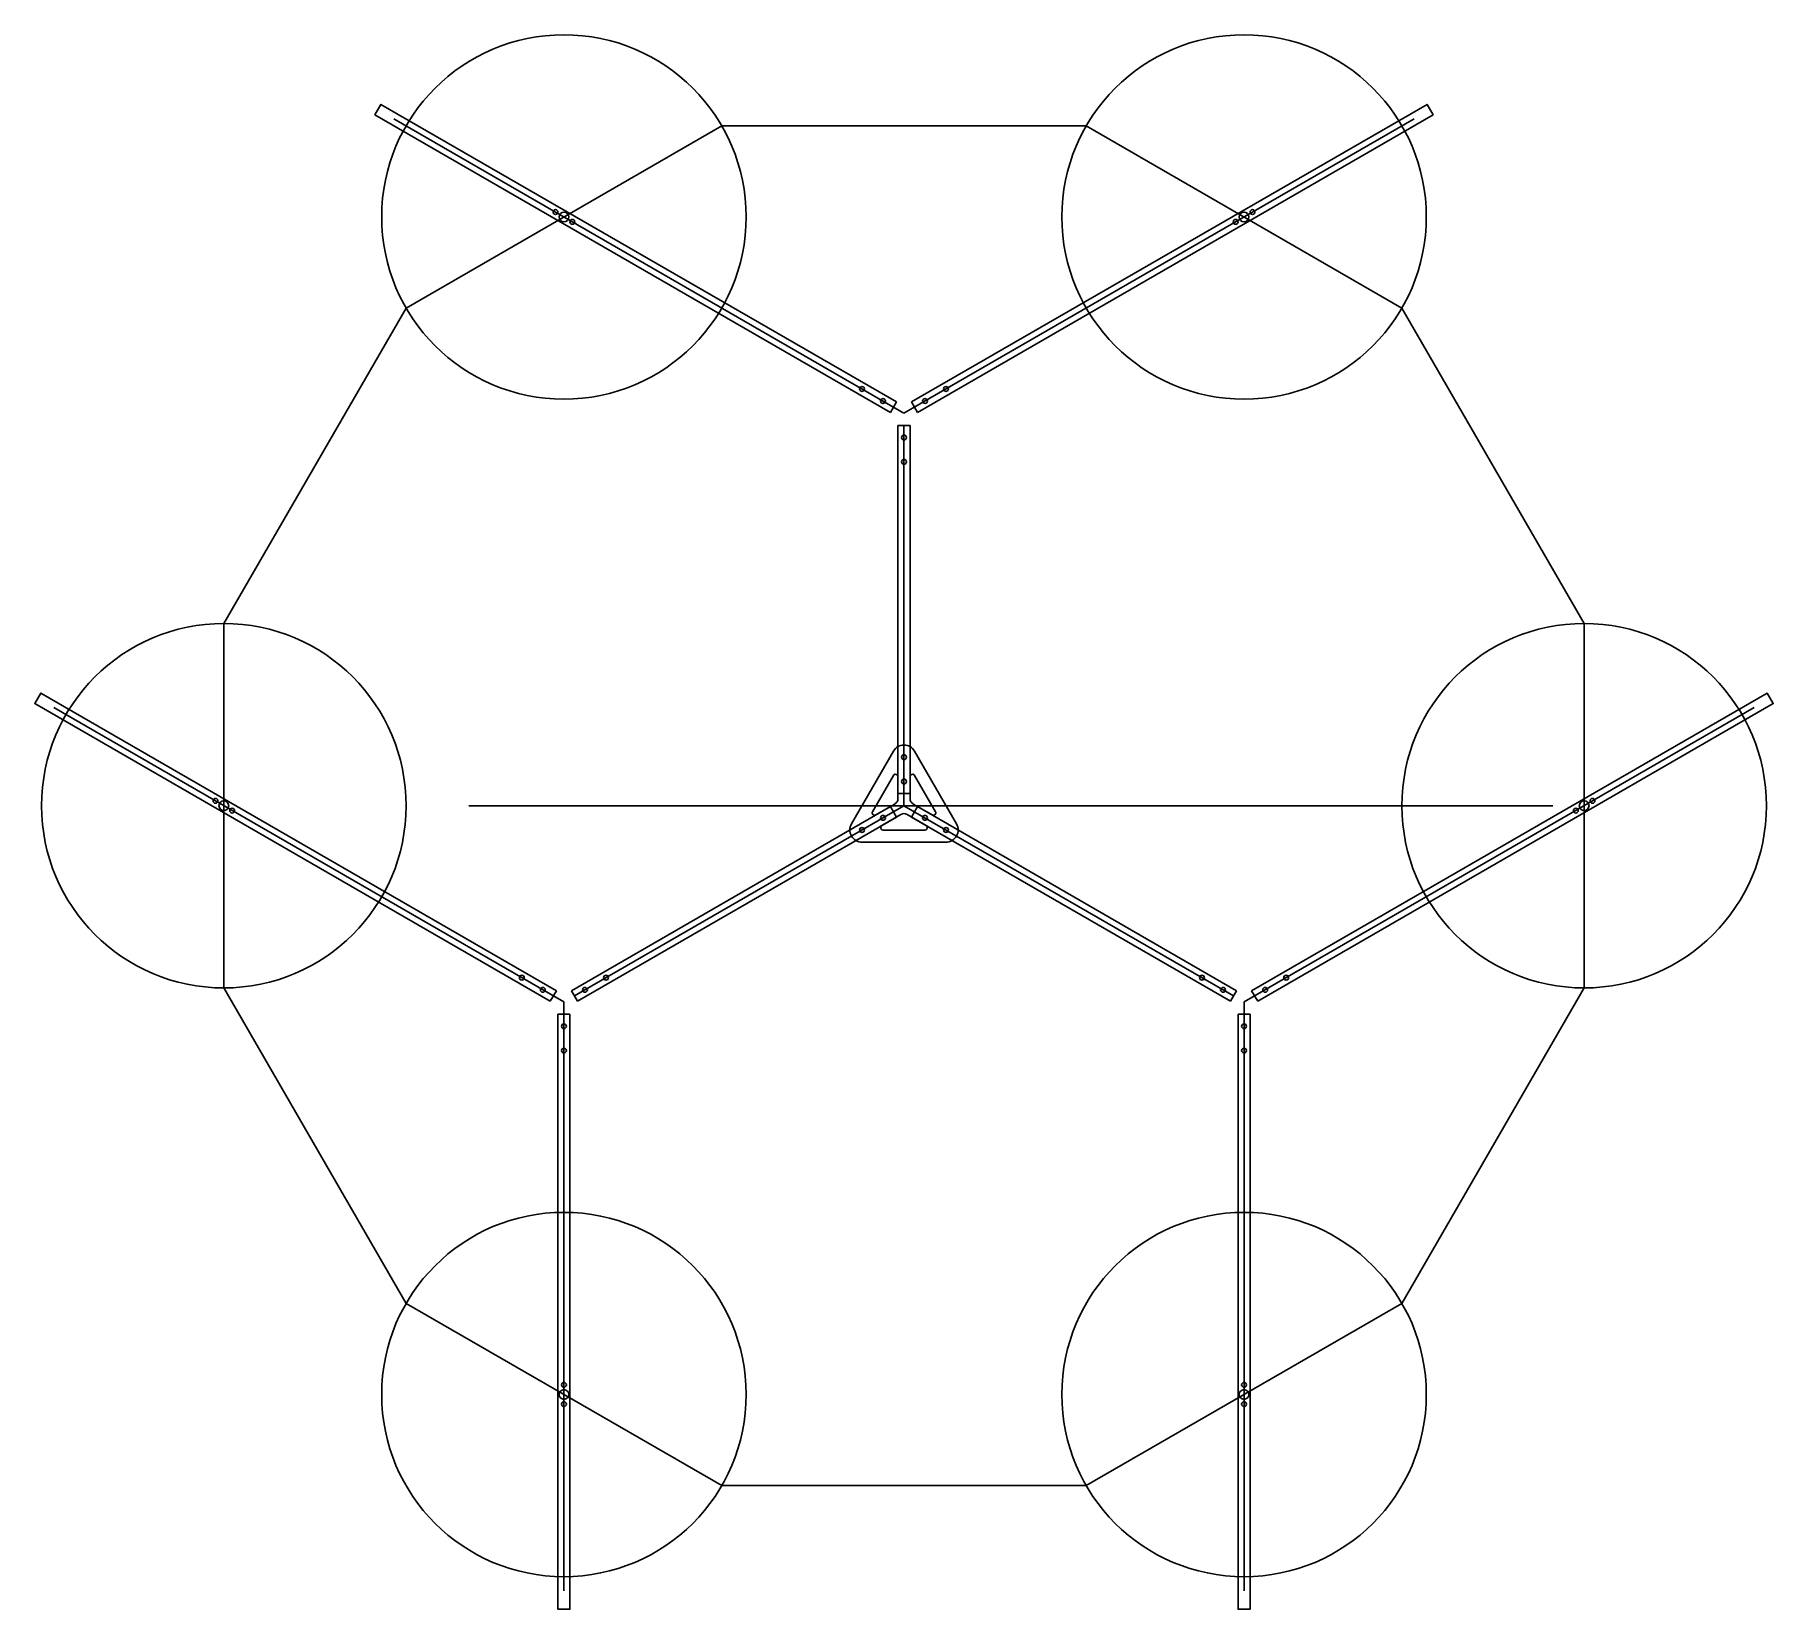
# Model space of a CAD drawing. Header units: inches. Extents: x -72 to 72, y -66 to 63.
import ezdxf

# ---------------------------------------------------------------- set-up
doc = ezdxf.new("R2010")
doc.units = ezdxf.units.IN
doc.header["$MEASUREMENT"] = 0

msp = doc.modelspace()

# ---------------------------------------------------------------- linework, layer by layer
for p, q in [((-41.99, 56.56), (0, 32.32)), ((-15, 55.98), (-40.98, 40.98)), ((15, 55.98), (-15, 55.98)), ((41.99, 56.56), (0, 32.32)), ((40.98, 40.98), (15, 55.98)), ((-40.98, 40.98), (-55.98, 15)), ((55.98, 15), (40.98, 40.98)), ((-1.12, 32.39), (-0.62, 33.25)), ((0.62, 33.25), (1.12, 32.39)), ((0.5, 31.32), (-0.5, 31.32)), ((0, 31.32), (0, 0)), ((-55.98, 15), (-55.98, -15)), ((55.98, -15), (55.98, 15)), ((-69.98, 8.08), (-27.99, -16.16)), ((69.98, 8.08), (27.99, -16.16)), ((-0.87, 4.5), (-4.33, -1.5)), ((4.33, -1.5), (0.87, 4.5)), ((-0.87, 2.49), (-2.59, -0.49)), ((-0.5, 2.39), (-0.5, 0.58)), ((0.5, 2.39), (0.5, 0.58)), ((2.59, -0.49), (0.87, 2.49)), ((-35.81, 0), (53.39, 0)), ((-2.32, -0.76), (-0.75, 0.14)), ((-0.5, 1), (0.5, 1)), ((27.12, -15.66), (0, 0)), ((2.32, -0.76), (0.75, 0.14)), ((-27.12, -15.66), (0, 0)), ((-1.82, -1.63), (-0.25, -0.72)), ((-0.62, -0.93), (-1.12, -0.07)), ((1.82, -1.63), (0.25, -0.72)), ((1.12, -0.07), (0.62, -0.93)), ((-1.72, -2), (1.72, -2)), ((-3.46, -3), (3.46, -3)), ((-55.98, -15), (-40.98, -40.98)), ((-29.11, -16.09), (-28.61, -15.23)), ((-27.37, -15.23), (-26.87, -16.09)), ((26.87, -16.09), (27.37, -15.23)), ((28.61, -15.23), (29.11, -16.09)), ((40.98, -40.98), (55.98, -15)), ((-27.49, -17.16), (-28.49, -17.16)), ((-27.99, -64.64), (-27.99, -16.16)), ((28.49, -17.16), (27.49, -17.16)), ((27.99, -64.64), (27.99, -16.16)), ((-40.98, -40.98), (-15, -55.98)), ((15, -55.98), (40.98, -40.98)), ((-15, -55.98), (15, -55.98))]:
    msp.add_line(p, q)
for points in [[(-0.62, 33.25), (-43.05, 57.75), (-43.55, 56.89), (-1.12, 32.39)], [(1.12, 32.39), (43.55, 56.89), (43.05, 57.75), (0.62, 33.25)], [(-0.5, 31.32), (-0.5, 3.13)], [(-0.5, 31.32), (-0.5, 1)], [(0.5, 1), (0.5, 31.32)], [(0.5, 1), (0.5, 31.32)], [(-28.61, -15.23), (-71.04, 9.27), (-71.54, 8.41), (-29.11, -16.09)], [(29.11, -16.09), (71.54, 8.41), (71.04, 9.27), (28.61, -15.23)], [(-0.5, 2.39), (-0.5, 1)], [(-1.12, -0.07), (-27.37, -15.23)], [(-26.87, -16.09), (-0.62, -0.93)], [(0.62, -0.93), (26.87, -16.09)], [(27.37, -15.23), (1.12, -0.07)], [(-28.49, -17.16), (-28.49, -66.16), (-27.49, -66.16), (-27.49, -17.16)], [(27.49, -17.16), (27.49, -66.16), (28.49, -66.16), (28.49, -17.16)]]:
    msp.add_lwpolyline(points)
for centre, radius in [((-27.99, 48.48), 15), ((27.99, 48.48), 15), ((-28.68, 48.88), 0.2), ((-27.99, 48.48), 0.4), ((27.99, 48.48), 0.4), ((28.68, 48.88), 0.2), ((-27.3, 48.08), 0.2), ((27.3, 48.08), 0.2), ((-3.46, 34.32), 0.2), ((3.46, 34.32), 0.2), ((-1.73, 33.32), 0.2), ((1.73, 33.32), 0.2), ((0, 30.32), 0.2), ((0, 28.32), 0.2), ((-55.98, 0), 15), ((55.98, 0), 15), ((0, 4), 0.2), ((0, 2), 0.2), ((-56.67, 0.4), 0.2), ((-55.98, 0), 0.4), ((55.98, 0), 0.4), ((56.67, 0.4), 0.2), ((-55.29, -0.4), 0.2), ((-1.73, -1), 0.2), ((1.73, -1), 0.2), ((55.29, -0.4), 0.2), ((-3.46, -2), 0.2), ((3.46, -2), 0.2), ((-31.45, -14.16), 0.2), ((-24.53, -14.16), 0.2), ((24.53, -14.16), 0.2), ((31.45, -14.16), 0.2), ((-29.72, -15.16), 0.2), ((-26.26, -15.16), 0.2), ((26.26, -15.16), 0.2), ((29.72, -15.16), 0.2), ((-27.99, -18.16), 0.2), ((27.99, -18.16), 0.2), ((-27.99, -20.16), 0.2), ((27.99, -20.16), 0.2), ((-27.99, -48.48), 15), ((27.99, -48.48), 15), ((-27.99, -48.48), 0.4), ((-27.99, -47.68), 0.2), ((27.99, -48.48), 0.4), ((27.99, -47.68), 0.2), ((-27.99, -49.28), 0.2), ((27.99, -49.28), 0.2)]:
    msp.add_circle(centre, radius)
for centre, radius, start, end in [((0, 4), 1, 30, 150), ((-0.7, 2.39), 0.2, 0, 150), ((0.7, 2.39), 0.2, 30, 180), ((-1, 0.58), 0.5, 300, 0), ((1, 0.58), 0.5, 180, 240), ((-2.42, -0.59), 0.2, 150, 300), ((0, -1.15), 0.5, 60, 120), ((2.42, -0.59), 0.2, 240, 30), ((-3.46, -2), 1, 150, 270), ((-1.72, -1.8), 0.2, 120, 270), ((1.72, -1.8), 0.2, 270, 60), ((3.46, -2), 1, 270, 30)]:
    msp.add_arc(centre, radius, start, end)

doc.saveas('drawing.dxf')
